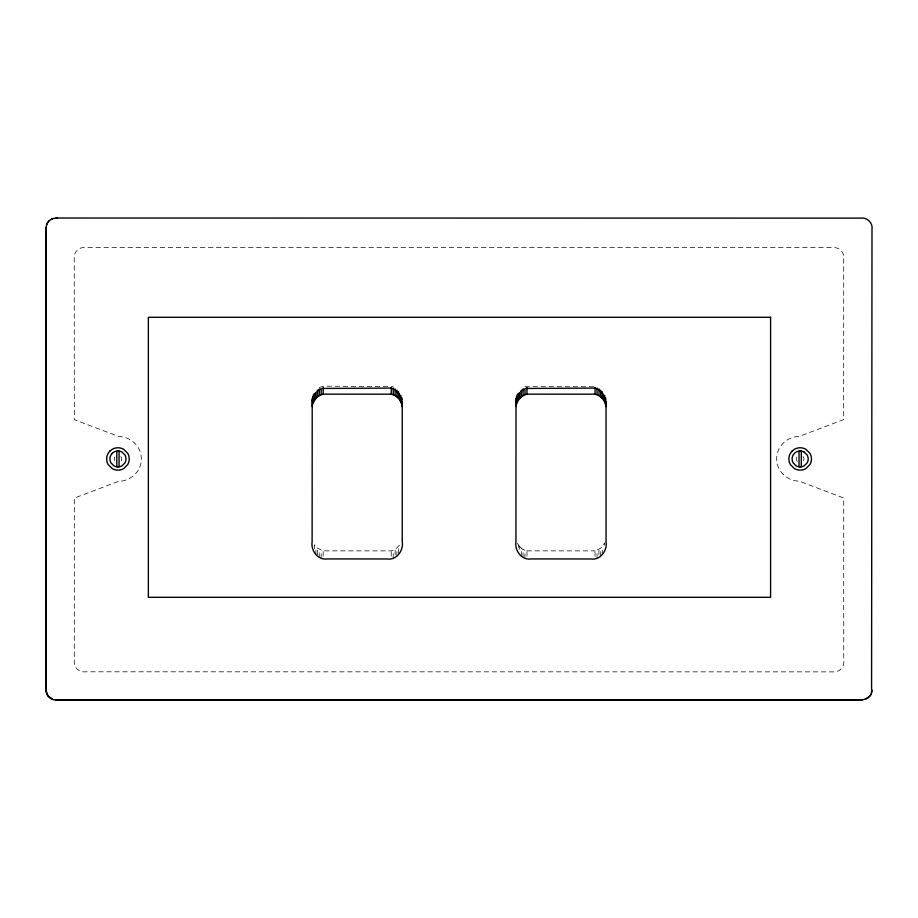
<?xml version="1.0" encoding="UTF-8"?>
<svg xmlns="http://www.w3.org/2000/svg" width="918" height="918" viewBox="0 0 918 918"><rect width="100%" height="100%" fill="white"/><g stroke="black" fill="none" stroke-linecap="round" stroke-linejoin="round"><path stroke-width="0.69" stroke-dasharray="4.59 3.44" d="M314.564 548.872L314.564 544.856L317.479 548.161L323.147 550.857L391.217 550.892L395.13 549.412L399.8 544.89L399.8 547.564M315.907 554.644L315.907 546.635M317.479 554.828L317.479 548.161M319.234 557.398L319.234 549.389M321.139 558.305L321.139 550.295M323.147 556.205L323.147 550.857M391.217 556.228L391.217 550.892M393.225 558.339L393.225 550.33M395.13 554.759L395.13 549.412M396.886 556.205L396.886 548.184M398.458 553.347L398.458 546.669M518.372 547.53L518.372 544.856L517.282 542.871M519.714 549.308L519.714 546.635L518.372 544.856M521.286 556.17L521.286 548.161L519.714 546.635M523.042 557.398L523.042 549.389L521.286 548.161M524.947 558.305L524.947 550.295L523.042 549.389M526.943 556.205L526.955 550.857L524.947 550.295M595.025 556.228L595.025 550.892L600.693 548.184L604.698 542.905L604.698 545.579M597.033 558.339L597.033 550.33M598.938 554.759L598.938 549.412M600.693 556.205L600.693 548.184M602.265 554.679L602.265 546.669M319.28 387.614L323.193 386.145L393.271 386.742M524.993 386.707L597.079 386.742M526.955 550.857L595.025 550.892M803.009 456.51A3.706 3.706 0 0 1 803.273 461.043M797.317 461.398A3.706 3.706 0 0 1 797.696 456.131M120.786 456.51A3.706 3.706 0 0 1 120.407 461.765M114.67 460.584A3.706 3.706 0 0 1 114.945 456.854M138.297 470.096C134.177 476.901 126.638 481.17 118.697 481.307L74.289 498.107L74.289 660.662A9.949 9.949 0 0 0 85.592 671.815L832.396 671.873A9.949 9.949 0 0 0 843.757 660.662L843.711 498.004L799.303 481.193C791.362 481.055 783.823 476.786 779.703 469.993A22.227 22.227 0 0 1 779.703 447.582C783.823 440.789 791.362 436.509 799.303 436.383L843.711 419.572L843.711 258.796A9.949 9.949 0 0 0 832.408 247.631L85.603 247.585A9.949 9.949 0 0 0 74.243 258.796L74.289 419.687L118.697 436.486C126.638 436.624 134.177 440.892 138.297 447.697A22.227 22.227 0 0 1 138.297 470.096"/><path stroke-width="1.38" d="M402.233 401.246L402.245 541.838C403.736 550.525 396.427 560.519 387.098 558.959L327.267 558.936C317.926 560.485 310.628 550.49 312.12 541.804L312.212 398.538M312.212 406.548L312.717 396.278M312.717 404.287L313.52 402.13L313.52 394.12M313.52 402.13L314.61 400.145L314.61 393.466M314.61 400.145L315.953 398.366L315.953 393.03M315.953 398.366L317.525 396.851L317.525 390.173M317.525 396.851L319.28 395.624L319.28 388.945M319.28 395.624L321.185 394.717L321.185 389.381M321.185 394.717L323.193 394.155L323.193 387.476M402.233 406.594C401.418 400.799 397.173 395.325 391.263 394.178L391.263 387.511M393.271 394.751L393.271 388.073M395.176 395.658L395.176 388.98M396.932 396.886L396.932 390.207M398.504 398.401L398.504 391.734M399.846 400.179L399.846 394.843M400.936 402.164L400.936 395.497M401.74 404.322L401.74 397.643M606.041 401.246L606.052 541.838C607.544 550.525 600.234 560.519 590.905 558.959L531.074 558.936C521.734 560.485 514.436 550.49 515.927 541.804L516.019 398.538M516.019 406.548L516.524 396.278M516.524 404.287L517.327 402.13L517.327 394.12M517.327 402.13L518.418 400.145L518.418 393.466M518.418 400.145L519.76 398.366L519.76 393.03M519.76 398.366L521.332 396.851L521.332 390.173M521.332 396.851L523.088 395.624L523.088 388.945M523.088 395.624L524.993 394.717L524.993 389.381M524.993 394.717L527.001 394.155L527.001 387.476M606.041 406.594C605.226 400.799 600.98 395.325 595.071 394.178L595.071 387.511M597.079 394.751L597.079 388.073M598.984 395.658L598.984 388.98M600.739 396.886L600.739 390.207M602.311 398.401L602.311 391.734M603.654 400.179L603.654 394.843M604.744 402.164L604.744 395.497M605.547 404.322L605.547 397.643M46.003 227.802L46.095 688.58C44.764 694.96 51.064 701.054 57.409 699.78L862.231 699.872M48.929 220.928L47.013 223.384L45.9 227.802L46.003 688.672M872.1 690.106L870.987 694.616M871.584 693.205L871.997 229.328C873.075 222.982 866.994 217.061 860.682 218.128L55.769 218.025M312.143 400.925L313.451 396.381L315.895 392.491M515.95 400.925L517.259 396.381L519.703 392.491M46.508 224.795L47.92 222.087M870.987 694.513L868.003 698.07L862.231 699.975L55.769 699.975M870.172 695.821L865.261 699.367M48.826 220.928L52.739 218.53L57.409 218.128M316.928 391.412L320.52 388.968M520.736 391.412L524.327 388.968M51.419 219.127L52.842 218.53M321.839 388.452L391.217 388.084L395.073 389.76L399.296 393.833M525.647 388.452L595.025 388.084L598.88 389.76L603.103 393.833M323.193 394.155L391.263 394.178M527.001 394.155L595.071 394.178M52.842 699.367L47.92 695.821L46.003 690.106M804.179 452.046L807.129 454.961A7.906 7.906 0 0 1 807.129 462.936L804.179 465.851A8.113 8.113 0 0 1 796.135 465.851L793.186 462.936A7.906 7.906 0 0 1 793.186 454.961L794.472 453.32A8.101 8.101 0 0 1 804.179 452.058M605.226 397.907L605.696 399.399M401.418 397.907L401.889 399.399M109.942 451.025L108.14 453.354A11.108 11.108 0 0 0 108.14 464.554L112.283 468.65A11.406 11.406 0 0 0 123.597 468.65L127.74 464.554A11.108 11.108 0 0 0 127.74 453.354L123.597 449.246A11.406 11.406 0 0 0 112.283 449.246L109.942 451.025M112.248 453.32L110.975 454.961A7.906 7.906 0 0 0 110.975 462.936L113.912 465.851A8.113 8.113 0 0 0 121.968 465.851L124.917 462.936A7.906 7.906 0 0 0 124.917 454.961L121.968 452.046A8.101 8.101 0 0 0 112.248 453.32M792.154 451.025L790.364 453.354A11.108 11.108 0 0 0 790.364 464.554L794.506 468.65A11.406 11.406 0 0 0 805.82 468.65L809.951 464.554A11.108 11.108 0 0 0 809.951 453.354L805.82 449.246A11.406 11.406 0 0 0 794.506 449.246L792.154 451.025M770.592 317.284L148.349 317.284L148.349 597.308L770.592 597.308L770.592 317.284M119.076 451.254L116.816 451.254L116.816 466.642L119.076 466.642L119.076 451.254M801.288 451.254L799.027 451.254L799.027 466.642L801.288 466.642L801.288 451.254"/></g></svg>
